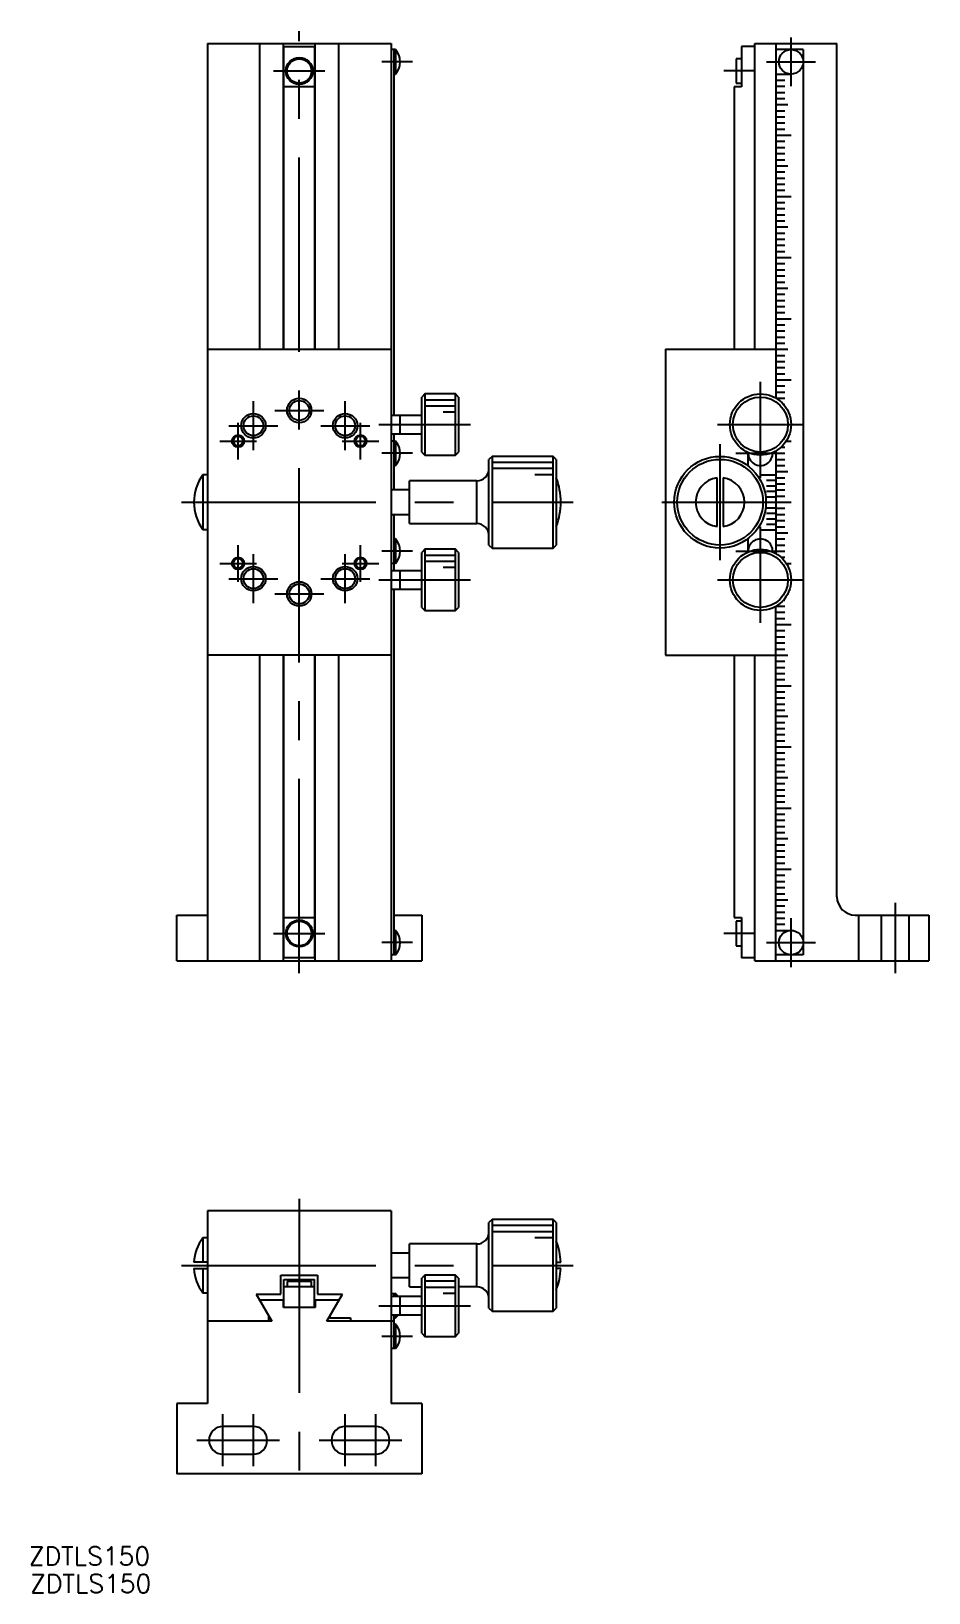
# Model space of a CAD drawing. Extents: x -24 to 123, y -103 to 152.
import ezdxf

# ---------------------------------------------------------------- set-up
doc = ezdxf.new("R2010")
doc.units = 0
doc.linetypes.add('CENTER', pattern=[50.8, 31.75, -6.35, 6.35, -6.35])
doc.linetypes.add('DASHED', pattern=[19.05, 12.7, -6.35])
doc.layers.get('0').update_dxf_attribs({"linetype": 'CONTINUOUS'})
doc.layers.add('CENTER', color=1, linetype='CENTER')
doc.styles.get("Standard").update_dxf_attribs({"font": 'txt.shx', "height": 3, "bigfont": 'bigfont.shx'})

# ---------------------------------------------------------------- blocks, each defined once
blk = doc.blocks.new('*U26')
at = {"color": 7, "linetype": 'CONTINUOUS'}
blk.add_text('ZDTLS150', height=3, dxfattribs=at).set_placement((-24.19, -98.8))
blk = doc.blocks.new('*U27')
at = {"color": 7, "linetype": 'CONTINUOUS'}
blk.add_text('ZDTLS150', height=3, dxfattribs=at).set_placement((-23.99, -103.29))

msp = doc.modelspace()

# ---------------------------------------------------------------- linework, layer by layer
at = {"color": 7, "linetype": 'CONTINUOUS'}
for p, q in [((5, 150), (35, 150)), ((5, 150), (5, 0)), ((13.54, 100), (13.54, 150)), ((17.4, 100), (17.4, 150)), ((17.5, 100), (17.5, 149.5)), ((17.5, 149.5), (22.5, 149.5)), ((22.5, 149.5), (22.5, 100)), ((22.6, 100), (22.6, 150)), ((26.46, 100), (26.46, 150)), ((35, 150), (35, 0)), ((35.74, 149), (35, 149)), ((35.5, 89.2), (35.5, 149)), ((35.74, 149), (35.74, 145)), ((92.29, 149.5), (92.29, 142.89)), ((94.46, 149.5), (92.29, 149.5)), ((94.46, 100), (94.46, 150)), ((94.46, 150), (107.86, 150)), ((97.86, 150), (97.86, 92.03)), ((102.36, 149), (97.86, 149)), ((102.36, 149), (102.36, 147.02)), ((102.36, 149), (102.36, 147.02)), ((107.86, 10.5), (107.86, 150)), ((92.29, 147.5), (91.39, 147.5)), ((91.39, 147.5), (91.39, 143.5)), ((102.36, 146.98), (102.36, 3.02)), ((102.36, 146.98), (102.36, 3.02)), ((35.5, 145), (35.74, 145)), ((91.39, 143.5), (92.29, 143.5)), ((97.86, 145), (100.36, 145)), ((97.86, 144), (99.36, 144)), ((97.86, 143), (99.36, 143)), ((22.5, 142.89), (17.5, 142.89)), ((91.09, 142.89), (91.09, 100)), ((92.29, 142.89), (91.09, 142.89)), ((97.86, 142), (99.36, 142)), ((97.86, 141), (99.36, 141)), ((97.86, 140), (99.86, 140)), ((97.86, 139), (99.36, 139)), ((97.86, 138), (99.36, 138)), ((97.86, 137), (99.36, 137)), ((97.86, 136), (99.36, 136)), ((97.86, 135), (100.36, 135)), ((97.86, 134), (99.36, 134)), ((97.86, 133), (99.36, 133)), ((97.86, 132), (99.36, 132)), ((97.86, 131), (99.36, 131)), ((97.86, 130), (99.86, 130)), ((97.86, 129), (99.36, 129)), ((97.86, 128), (99.36, 128)), ((97.86, 127), (99.36, 127)), ((97.86, 126), (99.36, 126)), ((97.86, 125), (100.36, 125)), ((97.86, 124), (99.36, 124)), ((97.86, 123), (99.36, 123)), ((97.86, 122), (99.36, 122)), ((97.86, 121), (99.36, 121)), ((97.86, 120), (99.86, 120)), ((97.86, 119), (99.36, 119)), ((97.86, 118), (99.36, 118)), ((97.86, 117), (99.36, 117)), ((97.86, 116), (99.36, 116)), ((97.86, 115), (100.36, 115)), ((97.86, 114), (99.36, 114)), ((97.86, 113), (99.36, 113)), ((97.86, 112), (99.36, 112)), ((97.86, 111), (99.36, 111)), ((97.86, 110), (99.86, 110)), ((97.86, 109), (99.36, 109)), ((97.86, 108), (99.36, 108)), ((97.86, 107), (99.36, 107)), ((97.86, 106), (99.36, 106)), ((97.86, 105), (100.36, 105)), ((97.86, 104), (99.36, 104)), ((97.86, 103), (99.36, 103)), ((5, 100), (35, 100)), ((79.86, 100), (79.86, 50)), ((79.86, 100), (97.86, 100)), ((97.86, 102), (99.36, 102)), ((97.86, 101), (99.36, 101)), ((97.86, 100), (99.86, 100)), ((97.86, 99), (99.36, 99)), ((97.86, 98), (99.36, 98)), ((97.86, 97), (99.36, 97)), ((97.86, 96), (99.36, 96)), ((97.86, 95), (100.36, 95)), ((40.5, 92.7), (40, 92.2)), ((40, 83.2), (40, 92.2)), ((45.5, 92.7), (40.5, 92.7)), ((40.5, 92.7), (40.5, 82.7)), ((45.5, 82.7), (45.5, 92.7)), ((46, 92.2), (45.5, 92.7)), ((46, 92.2), (46, 83.2)), ((97.86, 94), (99.36, 94)), ((97.86, 93), (99.36, 93)), ((97.86, 92), (99.36, 92)), ((45.5, 91.7), (40.5, 91.7)), ((45.5, 90.7), (40.5, 90.7)), ((45.5, 89.7), (43.5, 89.7)), ((99.12, 91), (99.36, 91)), ((40, 89.2), (35, 89.2)), ((36.5, 86.2), (36.5, 89.2)), ((35, 86.2), (40, 86.2)), ((35.74, 85), (35, 85)), ((35.5, 77), (35.5, 86.2)), ((35.74, 85), (35.74, 81)), ((99.57, 85), (100.36, 85)), ((40, 83.2), (40.5, 82.7)), ((40.5, 82.7), (45.5, 82.7)), ((45.5, 82.7), (46, 83.2)), ((51.5, 82.5), (51, 82)), ((51, 68), (51, 82)), ((51.5, 82.5), (51.5, 67.5)), ((61.5, 82.5), (51.5, 82.5)), ((61.5, 67.5), (61.5, 82.5)), ((62, 82), (61.5, 82.5)), ((62, 82), (62, 68)), ((93.36, 83.02), (93.36, 83.12)), ((93.36, 83.02), (93.36, 83.12)), ((93.36, 80.92), (93.36, 82.98)), ((97.86, 83.37), (97.86, 66.63)), ((97.86, 83), (99.36, 83)), ((97.86, 82), (99.36, 82)), ((98.73, 84), (99.36, 84)), ((4.25, 79.47), (4.25, 70.53)), ((5, 79.47), (4.25, 79.47)), ((35.5, 81), (35.74, 81)), ((61.5, 81.5), (51.5, 81.5)), ((61.5, 80.5), (51.5, 80.5)), ((61.5, 79.5), (58.5, 79.5)), ((95.36, 79.5), (97.86, 79.5)), ((97.86, 81), (99.36, 81)), ((97.86, 80), (99.86, 80)), ((38, 77), (35, 77)), ((49, 78.5), (38, 78.5)), ((38, 71.5), (38, 78.5)), ((49, 71.5), (49, 78.5)), ((88.26, 71.03), (88.26, 78.97)), ((89.26, 78.97), (89.26, 71.03)), ((96.36, 78.6), (97.86, 78.6)), ((96.36, 77.7), (97.86, 77.7)), ((96.36, 76.8), (97.86, 76.8)), ((97.86, 79), (99.36, 79)), ((97.86, 78), (99.36, 78)), ((97.86, 77), (99.36, 77)), ((96.36, 75.9), (97.86, 75.9)), ((96.36, 75), (97.86, 75)), ((96.36, 74.1), (97.86, 74.1)), ((97.86, 76), (99.36, 76)), ((97.86, 75), (100.36, 75)), ((35, 73), (38, 73)), ((35.5, 63.8), (35.5, 73)), ((38, 71.5), (49, 71.5)), ((96.36, 73.2), (97.86, 73.2)), ((96.36, 72.3), (97.86, 72.3)), ((97.86, 74), (99.36, 74)), ((97.86, 73), (99.36, 73)), ((97.86, 72), (99.36, 72)), ((4.25, 70.53), (5, 70.53)), ((35.74, 69), (35.5, 69)), ((35.74, 69), (35.74, 65)), ((93.36, 67.02), (93.36, 69.08)), ((95.36, 70.5), (97.86, 70.5)), ((96.36, 71.4), (97.86, 71.4)), ((97.86, 71), (99.36, 71)), ((97.86, 70), (99.86, 70)), ((97.86, 69), (99.36, 69)), ((40.5, 67.3), (40, 66.8)), ((40, 57.8), (40, 66.8)), ((40.5, 67.3), (40.5, 57.3)), ((45.5, 67.3), (40.5, 67.3)), ((45.5, 57.3), (45.5, 67.3)), ((46, 66.8), (45.5, 67.3)), ((46, 66.8), (46, 57.8)), ((51, 68), (51.5, 67.5)), ((51.5, 67.5), (61.5, 67.5)), ((61.5, 67.5), (62, 68)), ((93.36, 66.88), (93.36, 66.98)), ((93.36, 66.88), (93.36, 66.98)), ((97.86, 68), (99.36, 68)), ((97.86, 67), (99.36, 67)), ((35.74, 65), (35, 65)), ((45.5, 66.3), (40.5, 66.3)), ((45.5, 65.3), (40.5, 65.3)), ((45.5, 64.3), (43.5, 64.3)), ((98.73, 66), (99.36, 66)), ((99.57, 65), (100.36, 65)), ((40, 63.8), (35, 63.8)), ((36.5, 60.8), (36.5, 63.8)), ((35, 60.8), (40, 60.8)), ((35.5, 1), (35.5, 60.8)), ((99.12, 59), (99.36, 59)), ((40, 57.8), (40.5, 57.3)), ((40.5, 57.3), (45.5, 57.3)), ((45.5, 57.3), (46, 57.8)), ((97.86, 58), (99.36, 58)), ((97.86, 0), (97.86, 57.97)), ((97.86, 57), (99.36, 57)), ((97.86, 56), (99.36, 56)), ((97.86, 55), (100.36, 55)), ((97.86, 54), (99.36, 54)), ((97.86, 53), (99.36, 53)), ((97.86, 52), (99.36, 52)), ((35, 50), (5, 50)), ((13.54, 0), (13.54, 50)), ((17.4, 0), (17.4, 50)), ((17.5, 0.5), (17.5, 50)), ((22.5, 50), (22.5, 0.5)), ((22.6, 0), (22.6, 50)), ((26.46, 0), (26.46, 50)), ((79.86, 50), (97.86, 50)), ((91.09, 50), (91.09, 7.11)), ((94.46, 0), (94.46, 50)), ((97.86, 51), (99.36, 51)), ((97.86, 50), (99.86, 50)), ((97.86, 49), (99.36, 49)), ((97.86, 48), (99.36, 48)), ((97.86, 47), (99.36, 47)), ((97.86, 46), (99.36, 46)), ((97.86, 45), (100.36, 45)), ((97.86, 44), (99.36, 44)), ((97.86, 43), (99.36, 43)), ((97.86, 42), (99.36, 42)), ((97.86, 41), (99.36, 41)), ((97.86, 40), (99.86, 40)), ((97.86, 39), (99.36, 39)), ((97.86, 38), (99.36, 38)), ((97.86, 37), (99.36, 37)), ((97.86, 36), (99.36, 36)), ((97.86, 35), (100.36, 35)), ((97.86, 34), (99.36, 34)), ((97.86, 33), (99.36, 33)), ((97.86, 32), (99.36, 32)), ((97.86, 31), (99.36, 31)), ((97.86, 30), (99.86, 30)), ((97.86, 29), (99.36, 29)), ((97.86, 28), (99.36, 28)), ((97.86, 27), (99.36, 27)), ((97.86, 26), (99.36, 26)), ((97.86, 25), (100.36, 25)), ((97.86, 24), (99.36, 24)), ((97.86, 23), (99.36, 23)), ((97.86, 22), (99.36, 22)), ((97.86, 21), (99.36, 21)), ((97.86, 20), (99.86, 20)), ((97.86, 19), (99.36, 19)), ((97.86, 18), (99.36, 18)), ((97.86, 17), (99.36, 17)), ((97.86, 16), (99.36, 16)), ((97.86, 15), (100.36, 15)), ((97.86, 14), (99.36, 14)), ((97.86, 13), (99.36, 13)), ((97.86, 12), (99.36, 12)), ((97.86, 11), (99.36, 11)), ((97.86, 10), (99.86, 10)), ((97.86, 9), (99.36, 9)), ((97.86, 8), (99.36, 8)), ((0, 0), (0, 7.5)), ((0, 7.5), (5, 7.5)), ((17.5, 7.11), (22.5, 7.11)), ((17.5, 7.11), (22.5, 7.11)), ((35.5, 7.5), (40, 7.5)), ((40, 7.5), (40, 0)), ((91.09, 7.11), (92.29, 7.11)), ((91.39, 6.5), (91.39, 2.5)), ((92.29, 6.5), (91.39, 6.5)), ((92.29, 7.11), (92.29, 0.5)), ((97.86, 7), (99.36, 7)), ((97.86, 6), (99.36, 6)), ((110.86, 7.5), (111.36, 7.5)), ((111.36, 7.5), (111.36, 0)), ((111.36, 7.5), (122.86, 7.5)), ((122.86, 7.5), (122.86, 0)), ((35.74, 5), (35.5, 5)), ((35.74, 5), (35.74, 1)), ((97.86, 5), (100.36, 5)), ((102.36, 2.98), (102.36, 1)), ((102.36, 2.98), (102.36, 1)), ((0, 0), (40, 0)), ((22.5, 0.5), (17.5, 0.5)), ((35.74, 1), (35, 1)), ((91.39, 2.5), (92.29, 2.5)), ((94.46, 0.5), (92.29, 0.5)), ((94.46, 0), (122.86, 0)), ((102.36, 1), (97.86, 1)), ((35, -40.87), (5, -40.87)), ((5, -40.87), (5, -72.37)), ((35, -40.87), (35, -72.37)), ((51.5, -42.27), (51, -42.77)), ((51, -56.77), (51, -42.77)), ((51.5, -42.27), (51.5, -57.27)), ((61.5, -42.27), (51.5, -42.27)), ((61.5, -43.27), (51.5, -43.27)), ((61.5, -57.27), (61.5, -42.27)), ((62, -42.77), (61.5, -42.27)), ((62, -42.77), (62, -56.77)), ((4.25, -45.27), (4.25, -49.27)), ((5, -45.27), (4.25, -45.27)), ((61.5, -44.27), (51.5, -44.27)), ((61.5, -45.27), (58.5, -45.27)), ((38, -47.77), (35, -47.77)), ((49, -46.27), (38, -46.27)), ((38, -53.27), (38, -46.27)), ((49, -53.27), (49, -46.27)), ((5, -49.27), (2.77, -49.27)), ((2.77, -50.27), (5, -50.27)), ((4.25, -50.27), (4.25, -54.27)), ((62, -49.27), (62.73, -49.27)), ((62.73, -50.27), (62, -50.27)), ((17, -51.37), (23, -51.37)), ((17, -54.47), (17, -51.37)), ((17.5, -56.67), (17.5, -52.1)), ((17.5, -52.1), (22.5, -52.1)), ((22.5, -53.3), (17.5, -53.3)), ((22, -52.4), (18, -52.4)), ((18, -52.4), (18, -53.3)), ((22, -53.3), (22, -52.4)), ((22.5, -56.67), (22.5, -52.1)), ((23, -51.37), (23, -54.47)), ((35, -51.77), (38, -51.77)), ((38, -53.27), (40, -53.27)), ((40.5, -51.37), (40, -51.87)), ((40, -60.87), (40, -51.87)), ((40.5, -51.37), (40.5, -61.37)), ((45.5, -51.37), (40.5, -51.37)), ((45.5, -52.37), (40.5, -52.37)), ((45.5, -53.37), (40.5, -53.37)), ((46, -51.87), (45.5, -51.37)), ((45.5, -61.37), (45.5, -51.37)), ((46, -51.87), (46, -60.87)), ((49, -53.27), (46, -53.27)), ((4.25, -54.27), (5, -54.27)), ((12.96, -54.47), (15.5, -58.87)), ((12.96, -54.47), (17, -54.47)), ((17.4, -55.47), (13.54, -55.47)), ((17.4, -56.67), (17.4, -55.47)), ((22.6, -55.47), (22.6, -56.67)), ((26.46, -55.47), (22.6, -55.47)), ((23, -54.47), (27.04, -54.47)), ((24.5, -58.87), (27.04, -54.47)), ((35, -54.37), (35.74, -54.37)), ((40, -54.87), (35, -54.87)), ((35.5, -54.37), (35.5, -54.37)), ((35.5, -54.87), (35.5, -54.37)), ((35.74, -54.37), (35.74, -54.87)), ((36.5, -57.87), (36.5, -54.87)), ((45.5, -54.37), (43.5, -54.37)), ((15, -58.87), (15, -58.01)), ((22.6, -56.67), (17.4, -56.67)), ((25, -58.01), (25, -58.37)), ((25, -58.37), (28.39, -58.37)), ((28.39, -58.37), (28.39, -58.87)), ((35, -57.87), (40, -57.87)), ((35.5, -63.37), (35.5, -57.87)), ((35.5, -58.37), (35.74, -58.37)), ((35.74, -57.87), (35.74, -58.37)), ((51, -56.77), (51.5, -57.27)), ((51.5, -57.27), (61.5, -57.27)), ((61.5, -57.27), (62, -56.77)), ((15.5, -58.87), (5, -58.87)), ((35.5, -58.87), (24.5, -58.87)), ((35.74, -59.37), (35.5, -59.37)), ((35.74, -59.37), (35.74, -63.37)), ((40, -60.87), (40.5, -61.37)), ((45.5, -61.37), (46, -60.87)), ((35.74, -63.37), (35, -63.37)), ((40.5, -61.37), (45.5, -61.37)), ((0, -72.37), (0, -83.87)), ((5, -72.37), (0, -72.37)), ((40, -72.37), (35, -72.37)), ((40, -72.37), (40, -83.87)), ((12.5, -76.12), (7.5, -76.12)), ((32.5, -76.12), (27.5, -76.12)), ((7.5, -80.62), (12.5, -80.62)), ((27.5, -80.62), (32.5, -80.62)), ((40, -83.87), (0, -83.87))]:
    msp.add_line(p, q, dxfattribs=at)
at = {"color": 3, "linetype": 'DASHED'}
for p, q in [((115.11, 7.5), (115.11, 0)), ((119.61, 7.5), (119.61, 0))]:
    msp.add_line(p, q, dxfattribs=at)
at = {"color": 7, "linetype": 'CONTINUOUS'}
for centre, radius in [((100.36, 147), 2), ((20, 145.5), 2.2), ((20, 145.5), 2), ((95.36, 87.7), 5), ((95.36, 87.7), 4.5), ((20, 90), 1.62), ((12.5, 87.5), 1.62), ((27.5, 87.5), 1.62), ((10, 85), 0.783), ((30, 85), 0.783), ((88.76, 75), 7.5), ((88.76, 75), 7), ((95.36, 62.3), 5), ((95.36, 62.3), 4.5), ((10, 65), 0.783), ((12.5, 62.5), 1.62), ((27.5, 62.5), 1.62), ((30, 65), 0.783), ((20, 60), 1.62), ((20, 4.5), 2.2), ((20, 4.5), 2), ((100.36, 3), 2)]:
    msp.add_circle(centre, radius, dxfattribs=at)
at = {"color": 3, "linetype": 'CONTINUOUS'}
for centre, radius in [((20, 90), 2), ((12.5, 87.5), 2), ((27.5, 87.5), 2), ((10, 85), 1), ((30, 85), 1), ((10, 65), 1), ((12.5, 62.5), 2), ((27.5, 62.5), 2), ((30, 65), 1), ((20, 60), 2)]:
    msp.add_circle(centre, radius, dxfattribs=at)
at = {"color": 7, "linetype": 'CONTINUOUS'}
for centre, radius, start, end in [((33.5, 147), 3, 318.1877, 41.8123), ((33.5, 83), 3, 318.1877, 41.8123), ((95.36, 83), 2, 176.6754, 3.3246), ((10.25, 75), 7.48, 143.3008, 216.6992), ((49, 80.5), 2, 270, 0), ((51.56, 75), 11.17, 339.1878, 20.8122), ((88.76, 75), 4, 97.1808, 262.8192), ((88.76, 75), 4, 277.1808, 82.8192), ((49, 69.5), 2, 0, 90), ((33.5, 67), 3, 318.1877, 41.8123), ((95.36, 67), 2, 356.6754, 183.3246), ((110.86, 10.5), 3, 180, 270), ((33.5, 3), 3, 318.1877, 41.8123), ((10.25, -49.77), 7.5, 143.1301, 176.1774), ((49, -44.27), 2, 270, 0), ((51.56, -49.77), 11.18, 2.5631, 20.9624), ((10.25, -49.77), 7.5, 183.8226, 216.8699), ((51.56, -49.77), 11.18, 339.0376, 357.4369), ((49, -55.27), 2, 0, 90), ((33.5, -56.37), 3, 30, 41.8123), ((33.5, -56.37), 3, 318.1877, 330), ((33.5, -61.37), 3, 318.1877, 41.8123), ((7.5, -78.37), 2.25, 90, 270), ((12.5, -78.37), 2.25, 270, 90), ((27.5, -78.37), 2.25, 90, 270), ((32.5, -78.37), 2.25, 270, 90)]:
    msp.add_arc(centre, radius, start, end, dxfattribs=at)
at = {"layer": 'CENTER', "color": 1, "linetype": 'CENTER'}
for p, q in [((20, -2), (20, 152)), ((100.36, 143), (100.36, 151)), ((38.5, 147), (33.5, 147)), ((96.36, 147), (104.36, 147)), ((15.8, 145.5), (24.2, 145.5)), ((94.29, 145.5), (89.39, 145.5)), ((95.36, 79), (95.36, 94.7)), ((12.5, 83.5), (12.5, 91.5)), ((16, 90), (24, 90)), ((27.5, 83.5), (27.5, 91.5)), ((8.5, 87.5), (16.5, 87.5)), ((10, 82), (10, 88)), ((23.5, 87.5), (31.5, 87.5)), ((30, 82), (30, 88)), ((33, 87.7), (48, 87.7)), ((88.36, 87.7), (102.36, 87.7)), ((7, 85), (13, 85)), ((27, 85), (33, 85)), ((88.76, 65.5), (88.76, 84.5)), ((38.5, 83), (33.5, 83)), ((91.36, 83), (99.36, 83)), ((0.77, 75), (64.73, 75)), ((79.26, 75), (98.26, 75)), ((95.36, 55.3), (95.36, 71)), ((10, 62), (10, 68)), ((12.5, 58.5), (12.5, 66.5)), ((27.5, 58.5), (27.5, 66.5)), ((30, 62), (30, 68)), ((38.5, 67), (33.5, 67)), ((91.36, 67), (99.36, 67)), ((7, 65), (13, 65)), ((27, 65), (33, 65)), ((8.5, 62.5), (16.5, 62.5)), ((23.5, 62.5), (31.5, 62.5)), ((33, 62.3), (48, 62.3)), ((88.36, 62.3), (102.36, 62.3)), ((16, 60), (24, 60)), ((117.36, 9.5), (117.36, -2)), ((100.36, -1), (100.36, 7)), ((15.8, 4.5), (24.2, 4.5)), ((38.5, 3), (33.5, 3)), ((94.29, 4.5), (89.39, 4.5)), ((96.36, 3), (104.36, 3)), ((20, -38.87), (20, -85.87)), ((0.77, -49.77), (64.73, -49.77)), ((33, -56.37), (48, -56.37)), ((38.5, -61.37), (33.5, -61.37)), ((7.5, -82.62), (7.5, -74.12)), ((12.5, -82.62), (12.5, -74.12)), ((27.5, -82.62), (27.5, -74.12)), ((32.5, -82.62), (32.5, -74.12)), ((3.25, -78.37), (16.75, -78.37)), ((23.25, -78.37), (36.75, -78.37))]:
    msp.add_line(p, q, dxfattribs=at)

# ---------------------------------------------------------------- block references
at = {"color": 7, "linetype": 'CONTINUOUS'}
for name in ['*U26', '*U27']:
    msp.add_blockref(name, (0, 0), dxfattribs=at)

doc.saveas('drawing.dxf')
